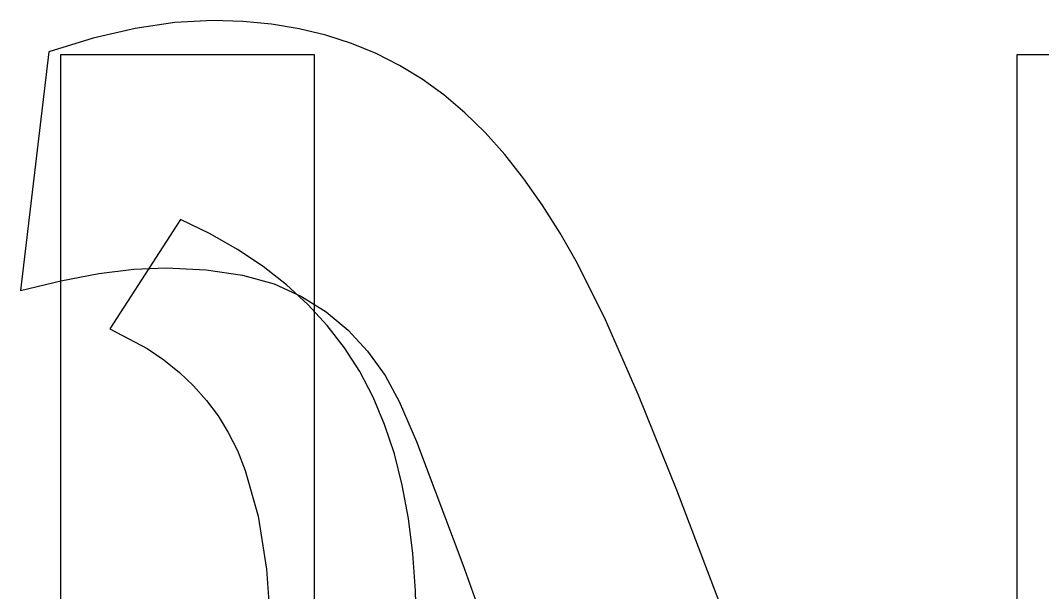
# Model space of a CAD drawing. Extents: x 0 to 263, y -199 to 66.
# Drawn here: x 14.7 to 114.4, y 9.8 to 65.6 of the extents above; entities that cross this region are included whole.
import ezdxf

# ---------------------------------------------------------------- set-up
doc = ezdxf.new("R2010")
doc.units = 0

msp = doc.modelspace()

# ---------------------------------------------------------------- linework, layer by layer
at = {"layer": 'Layer 1'}
for p, q in [((25.900352, 64.847149), (21.802992, 63.890835)), ((29.794377, 65.424298), (25.900352, 64.847149)), ((33.48923, 65.6177), (29.794377, 65.424298)), ((36.399832, 65.52738), (33.48923, 65.6177)), ((39.205751, 65.2568), (36.399832, 65.52738)), ((41.908131, 64.806534), (39.205751, 65.2568)), ((44.508119, 64.177152), (41.908131, 64.806534)), ((21.802992, 63.890835), (17.49813, 62.55994)), ((47.006857, 63.369229), (44.508119, 64.177152)), ((49.405492, 62.383336), (47.006857, 63.369229)), ((17.4978, 62.5599), (14.72447, 39.2755)), ((17.49813, 62.55994), (17.4978, 62.5599)), ((18.62653, 62.27533), (18.6267, 62.2754)), ((43.41323, 62.27533), (18.62653, 62.27533)), ((18.6267, 62.2754), (18.6267, -140.1246)), ((43.41323, -8.93807), (43.41323, 62.27533)), ((51.705168, 61.220046), (49.405492, 62.383336)), ((136.68857, 62.27565), (111.90187, 62.27565)), ((111.90187, 62.27565), (111.902, 62.2754)), ((111.902, 62.2754), (111.902, -9.3602)), ((53.90703, 59.87993), (51.705168, 61.220046)), ((56.009799, 58.348564), (53.90703, 59.87993)), ((58.051739, 56.614135), (56.009799, 58.348564)), ((60.033265, 54.676066), (58.051739, 56.614135)), ((61.954792, 52.533784), (60.033265, 54.676066)), ((63.816737, 50.186714), (61.954792, 52.533784)), ((65.619515, 47.634281), (63.816737, 50.186714)), ((67.36354, 44.875911), (65.619515, 47.634281)), ((30.33764, 46.19109), (23.42653, 35.55999)), ((33.219946, 44.801702), (30.33764, 46.19109)), ((69.04923, 41.91103), (67.36354, 44.875911)), ((35.903552, 43.280178), (33.219946, 44.801702)), ((38.388511, 41.626466), (35.903552, 43.280178)), ((71.774278, 36.424677), (69.04923, 41.91103)), ((18.675783, 40.236334), (22.355015, 40.928832)), ((22.355015, 40.928832), (25.770074, 41.347997)), ((25.770074, 41.347997), (28.92887, 41.48883)), ((28.92887, 41.48883), (32.852277, 41.312927)), ((32.852277, 41.312927), (36.3661, 40.788275)), ((40.674875, 39.840515), (38.388511, 41.626466)), ((14.72447, 39.2755), (18.675783, 40.236334)), ((36.3661, 40.788275), (39.465758, 39.919455)), ((39.465758, 39.919455), (42.14667, 38.71105)), ((42.762697, 37.922274), (40.674875, 39.840515)), ((42.14667, 38.71105), (44.528196, 37.201121)), ((44.65203, 35.87169), (42.762697, 37.922274)), ((44.528196, 37.201121), (46.672218, 35.418272)), ((75.006415, 29.063305), (71.774278, 36.424677)), ((23.42653, 35.55999), (27.084794, 33.628255)), ((46.342927, 33.688713), (44.65203, 35.87169)), ((46.672218, 35.418272), (48.587905, 33.352925)), ((27.084794, 33.628255), (28.722546, 32.511946)), ((47.83544, 31.37329), (46.342927, 33.688713)), ((48.587905, 33.352925), (50.28443, 30.9955)), ((28.722546, 32.511946), (30.232641, 31.296106)), ((30.232641, 31.296106), (31.615029, 29.981308)), ((49.126064, 28.882177), (47.83544, 31.37329)), ((50.28443, 30.9955), (51.650886, 28.466198)), ((31.615029, 29.981308), (32.869658, 28.568125)), ((78.74106, 19.823596), (75.006415, 29.063305)), ((32.869658, 28.568125), (33.996475, 27.057128)), ((50.244605, 26.205118), (49.126064, 28.882177)), ((51.650886, 28.466198), (53.362759, 24.547732)), ((33.996475, 27.057128), (34.99543, 25.44889)), ((51.191062, 23.341595), (50.244605, 26.205118)), ((34.99543, 25.44889), (35.877599, 23.681917)), ((53.362759, 24.547732), (57.85774, 12.56)), ((35.877599, 23.681917), (36.654457, 21.733904)), ((51.965436, 20.29109), (51.191062, 23.341595)), ((36.654457, 21.733904), (37.894317, 17.292253)), ((52.567727, 17.053085), (51.965436, 20.29109)), ((82.97363, 8.70223), (78.74106, 19.823596)), ((37.894317, 17.292253), (38.719177, 12.11892)), ((52.997934, 13.627062), (52.567727, 17.053085)), ((53.256059, 10.012503), (52.997934, 13.627062)), ((38.719177, 12.11892), (39.1332, 6.20889)), ((57.85774, 12.56), (60.06663, 6.49333)), ((53.3421, 6.20889), (53.256059, 10.012503))]:
    msp.add_line(p, q, dxfattribs=at)

doc.saveas('drawing.dxf')
